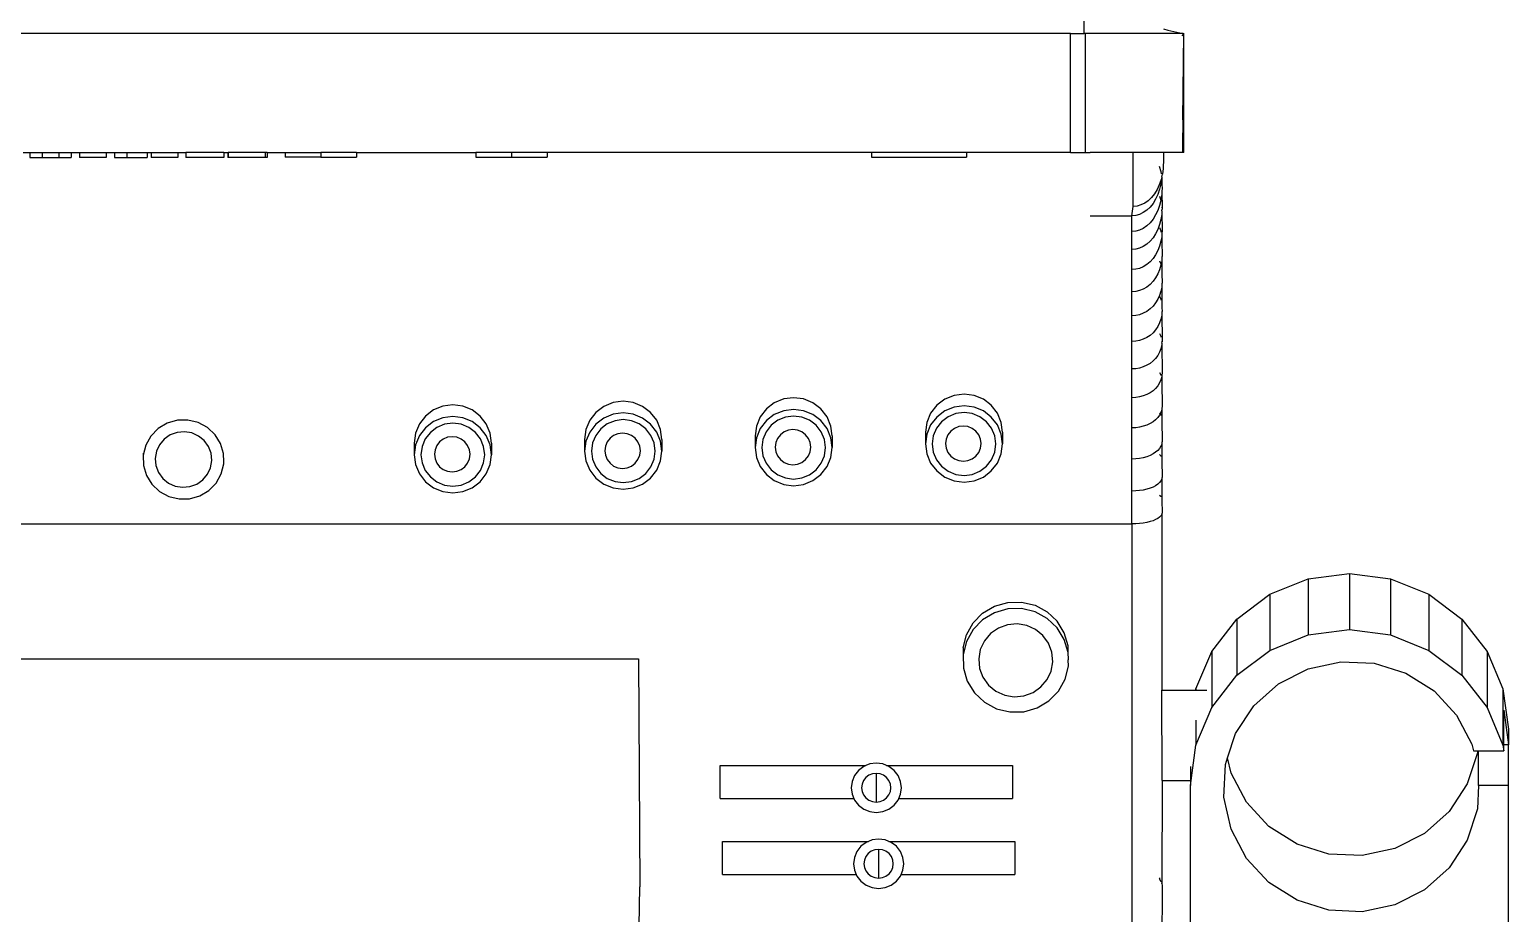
# Model space of a CAD drawing. Extents: x 3485972 to 3601240, y -673889 to -591207.
# Drawn here: x 3510342.9 to 3510634.1, y -597020.8 to -596846.7 of the extents above; entities that cross this region are included whole.
import ezdxf

# ---------------------------------------------------------------- set-up
doc = ezdxf.new("R2010")
doc.units = 0
doc.header["$LTSCALE"] = 6
doc.header["$MEASUREMENT"] = 0
doc.layers.add('medical equipment', color=4, linetype='CONTINUOUS')

msp = doc.modelspace()

# ---------------------------------------------------------------- linework, layer by layer
at = {"layer": 'medical equipment'}
for p, q in [((3510550.58, -596847.43), (3510550.58, -596825.62)), ((3510566.19, -596846.53), (3510567.04, -596846.82)), ((3510547.9, -596847.43), (3510188.36, -596847.43)), ((3510547.9, -596870.87), (3510547.9, -596847.43)), ((3510547.9, -596847.43), (3510550.58, -596847.43)), ((3510569.99, -596847.43), (3510550.58, -596847.43)), ((3510550.81, -596870.87), (3510550.81, -596847.43)), ((3510567.04, -596846.82), (3510569.99, -596847.43)), ((3510570.18, -596847.43), (3510569.79, -596847.9)), ((3510569.99, -596847.43), (3510570.18, -596847.43)), ((3510569.99, -596864.45), (3510570.18, -596847.43)), ((3510570.18, -596847.43), (3510569.99, -596847.57)), ((3510569.99, -596870.87), (3510570.18, -596847.43)), ((3510570.18, -596870.87), (3510570.18, -596847.43)), ((3510341.61, -596870.87), (3510342.91, -596870.87)), ((3510342.91, -596870.87), (3510345.35, -596870.87)), ((3510342.91, -596870.87), (3510342.91, -596871.87)), ((3510342.91, -596871.87), (3510345.35, -596871.87)), ((3510345.35, -596870.87), (3510348.67, -596870.87)), ((3510345.35, -596870.87), (3510345.35, -596871.87)), ((3510345.35, -596871.87), (3510348.67, -596871.87)), ((3510348.67, -596870.87), (3510351.11, -596870.87)), ((3510348.67, -596870.87), (3510348.67, -596871.87)), ((3510348.67, -596871.87), (3510351.11, -596871.87)), ((3510351.11, -596870.87), (3510352.73, -596870.87)), ((3510351.11, -596870.87), (3510351.11, -596871.87)), ((3510352.73, -596870.87), (3510357.96, -596870.87)), ((3510352.73, -596870.87), (3510352.73, -596871.87)), ((3510357.96, -596871.87), (3510352.73, -596871.87)), ((3510357.96, -596870.87), (3510359.58, -596870.87)), ((3510357.96, -596870.87), (3510357.96, -596871.87)), ((3510359.58, -596870.87), (3510362.02, -596870.87)), ((3510359.58, -596870.87), (3510359.58, -596871.87)), ((3510359.58, -596871.87), (3510362.02, -596871.87)), ((3510362.02, -596870.87), (3510366.07, -596870.87)), ((3510362.02, -596870.87), (3510362.02, -596871.87)), ((3510362.02, -596871.87), (3510366.07, -596871.87)), ((3510366.07, -596870.87), (3510366.84, -596870.87)), ((3510366.07, -596870.87), (3510366.07, -596871.87)), ((3510366.84, -596870.87), (3510372.07, -596870.87)), ((3510366.84, -596870.87), (3510366.84, -596871.87)), ((3510372.07, -596871.87), (3510366.84, -596871.87)), ((3510372.07, -596870.87), (3510373.69, -596870.87)), ((3510372.07, -596870.87), (3510372.07, -596871.87)), ((3510373.69, -596870.87), (3510373.69, -596871.87)), ((3510381.16, -596870.87), (3510373.69, -596870.87)), ((3510381.16, -596871.87), (3510373.69, -596871.87)), ((3510381.16, -596870.87), (3510381.16, -596871.87)), ((3510381.16, -596870.87), (3510381.94, -596870.87)), ((3510381.94, -596870.87), (3510381.94, -596871.87)), ((3510381.94, -596870.87), (3510382, -596870.87)), ((3510382, -596871.87), (3510381.94, -596871.87)), ((3510382, -596870.87), (3510382, -596871.87)), ((3510389.3, -596870.87), (3510382, -596870.87)), ((3510389.3, -596871.87), (3510382, -596871.87)), ((3510389.3, -596870.87), (3510389.3, -596871.87)), ((3510389.68, -596870.87), (3510389.3, -596870.87)), ((3510389.68, -596871.87), (3510389.3, -596871.87)), ((3510389.68, -596870.87), (3510389.68, -596871.87)), ((3510389.68, -596870.87), (3510393.24, -596870.87)), ((3510393.24, -596870.87), (3510393.24, -596871.8)), ((3510393.24, -596870.87), (3510400.27, -596870.87)), ((3510400.27, -596871.8), (3510393.24, -596871.8)), ((3510400.27, -596870.87), (3510400.27, -596871.8)), ((3510407.3, -596870.87), (3510400.27, -596870.87)), ((3510400.27, -596871.8), (3510407.3, -596871.8)), ((3510407.3, -596870.87), (3510407.3, -596871.8)), ((3510407.3, -596870.87), (3510430.74, -596870.87)), ((3510430.74, -596870.87), (3510430.74, -596871.8)), ((3510437.78, -596870.87), (3510430.74, -596870.87)), ((3510430.74, -596871.8), (3510437.78, -596871.8)), ((3510437.78, -596870.87), (3510437.78, -596871.8)), ((3510444.81, -596870.87), (3510437.78, -596870.87)), ((3510437.78, -596871.8), (3510444.81, -596871.8)), ((3510444.81, -596870.87), (3510444.81, -596871.8)), ((3510508.66, -596870.87), (3510444.81, -596870.87)), ((3510508.66, -596870.87), (3510508.66, -596871.8)), ((3510527.41, -596870.87), (3510508.66, -596870.87)), ((3510508.66, -596871.8), (3510527.41, -596871.8)), ((3510527.41, -596870.87), (3510527.41, -596871.8)), ((3510547.9, -596870.87), (3510527.41, -596870.87)), ((3510547.9, -596870.87), (3510551.76, -596870.87)), ((3510560.23, -596870.87), (3510551.76, -596870.87)), ((3510566.19, -596870.87), (3510560.23, -596870.87)), ((3510560.23, -596881.51), (3510560.23, -596870.87)), ((3510566.19, -596870.87), (3510566.19, -596872.89)), ((3510570.18, -596870.87), (3510566.19, -596870.87)), ((3510565.35, -596873.61), (3510565.63, -596874.65)), ((3510565.63, -596874.65), (3510565.7, -596875.12)), ((3510565.88, -596875.68), (3510565.96, -596875.15)), ((3510566.12, -596874.03), (3510565.96, -596875.15)), ((3510566.19, -596872.89), (3510566.12, -596873.32)), ((3510566.12, -596873.32), (3510566.12, -596874.03)), ((3510564.92, -596878.18), (3510564.4, -596879.03)), ((3510565.35, -596877.24), (3510564.92, -596878.18)), ((3510565.42, -596878.13), (3510565.07, -596879.14)), ((3510565.7, -596876.23), (3510565.35, -596877.24)), ((3510565.67, -596877.06), (3510565.42, -596878.13)), ((3510565.83, -596876.18), (3510565.67, -596877.06)), ((3510565.88, -596875.68), (3510565.7, -596876.23)), ((3510565.88, -596875.68), (3510565.83, -596876.18)), ((3510565.83, -596876.18), (3510565.88, -596877.08)), ((3510565.88, -596878.36), (3510565.83, -596879.19)), ((3510565.88, -596875.68), (3510565.88, -596877.08)), ((3510565.88, -596877.08), (3510565.9, -596878.1)), ((3510565.9, -596878.1), (3510565.88, -596878.36)), ((3510565.88, -596878.36), (3510565.9, -596882.03)), ((3510561, -596881.44), (3510560.23, -596881.51)), ((3510561.75, -596881.23), (3510561, -596881.44)), ((3510562.48, -596880.88), (3510561.75, -596881.23)), ((3510563.18, -596880.39), (3510562.48, -596880.88)), ((3510563.82, -596879.77), (3510563.18, -596880.39)), ((3510564.12, -596880.91), (3510563.54, -596881.64)), ((3510564.4, -596879.03), (3510563.82, -596879.77)), ((3510564.63, -596880.07), (3510564.12, -596880.91)), ((3510565.07, -596879.14), (3510564.63, -596880.07)), ((3510565.42, -596881.31), (3510565.07, -596882.29)), ((3510565.42, -596879.5), (3510565.63, -596880.25)), ((3510565.65, -596880.37), (3510565.42, -596881.31)), ((3510565.63, -596880.25), (3510565.65, -596880.37)), ((3510565.67, -596880.27), (3510565.65, -596880.37)), ((3510565.65, -596880.37), (3510565.67, -596880.51)), ((3510565.83, -596879.19), (3510565.67, -596880.27)), ((3510551.75, -596883.36), (3510559.95, -596883.36)), ((3510559.95, -596883.36), (3510560.23, -596881.51)), ((3510560.72, -596883.3), (3510559.95, -596883.36)), ((3510559.95, -596886.46), (3510559.95, -596883.36)), ((3510561.47, -596883.09), (3510560.72, -596883.3)), ((3510562.2, -596882.74), (3510561.47, -596883.09)), ((3510562.89, -596882.25), (3510562.2, -596882.74)), ((3510563.54, -596881.64), (3510562.89, -596882.25)), ((3510564.12, -596884.02), (3510563.54, -596884.74)), ((3510564.63, -596883.2), (3510564.12, -596884.02)), ((3510565.07, -596882.29), (3510564.63, -596883.2)), ((3510565.67, -596884.1), (3510565.42, -596885.09)), ((3510565.83, -596883.08), (3510565.67, -596884.1)), ((3510565.83, -596881.68), (3510565.9, -596882.03)), ((3510565.88, -596882.52), (3510565.83, -596883.08)), ((3510565.87, -596882.4), (3510565.9, -596882.03)), ((3510565.87, -596882.4), (3510565.88, -596882.52)), ((3510565.88, -596882.52), (3510565.9, -596886.43)), ((3510560.72, -596886.39), (3510559.95, -596886.46)), ((3510559.95, -596890.01), (3510559.95, -596886.46)), ((3510561.47, -596886.18), (3510560.72, -596886.39)), ((3510562.2, -596885.83), (3510561.47, -596886.18)), ((3510562.89, -596885.35), (3510562.2, -596885.83)), ((3510563.54, -596884.74), (3510562.89, -596885.35)), ((3510564.63, -596886.89), (3510564.12, -596887.68)), ((3510565.07, -596886.03), (3510564.63, -596886.89)), ((3510565.42, -596885.09), (3510565.07, -596886.03)), ((3510565.42, -596885.64), (3510565.63, -596886.33)), ((3510565.63, -596886.33), (3510565.67, -596886.57)), ((3510565.88, -596886.67), (3510565.83, -596887.42)), ((3510565.9, -596886.43), (3510565.88, -596886.67)), ((3510565.88, -596886.67), (3510565.88, -596888.43)), ((3510560.72, -596889.94), (3510559.95, -596890.01)), ((3510559.95, -596893.97), (3510559.95, -596890.01)), ((3510561.47, -596889.73), (3510560.72, -596889.94)), ((3510562.2, -596889.4), (3510561.47, -596889.73)), ((3510562.89, -596888.94), (3510562.2, -596889.4)), ((3510563.54, -596888.36), (3510562.89, -596888.94)), ((3510564.12, -596887.68), (3510563.54, -596888.36)), ((3510565.07, -596890.21), (3510564.63, -596891.03)), ((3510565.42, -596889.33), (3510565.07, -596890.21)), ((3510565.67, -596888.39), (3510565.42, -596889.33)), ((3510565.83, -596887.65), (3510565.67, -596888.39)), ((3510565.83, -596887.42), (3510565.83, -596887.65)), ((3510565.83, -596887.65), (3510565.88, -596888.43)), ((3510565.88, -596888.43), (3510565.9, -596891.28)), ((3510562.89, -596892.96), (3510562.2, -596893.4)), ((3510563.54, -596892.42), (3510562.89, -596892.96)), ((3510564.12, -596891.77), (3510563.54, -596892.42)), ((3510564.63, -596891.03), (3510564.12, -596891.77)), ((3510565.42, -596892.22), (3510565.63, -596892.85)), ((3510565.67, -596893.11), (3510565.42, -596893.99)), ((3510565.63, -596892.85), (3510565.67, -596893.11)), ((3510565.83, -596892.2), (3510565.67, -596893.11)), ((3510565.88, -596891.5), (3510565.83, -596892.2)), ((3510565.9, -596891.28), (3510565.88, -596891.5)), ((3510565.88, -596891.5), (3510565.88, -596894.77)), ((3510560.72, -596893.9), (3510559.95, -596893.97)), ((3510559.95, -596898.33), (3510559.95, -596893.97)), ((3510561.47, -596893.71), (3510560.72, -596893.9)), ((3510562.2, -596893.4), (3510561.47, -596893.71)), ((3510564.63, -596895.58), (3510564.12, -596896.27)), ((3510565.07, -596894.81), (3510564.63, -596895.58)), ((3510565.42, -596893.99), (3510565.07, -596894.81)), ((3510565.83, -596894.06), (3510565.88, -596894.77)), ((3510565.88, -596894.77), (3510565.9, -596896.54)), ((3510560.72, -596898.27), (3510559.95, -596898.33)), ((3510559.95, -596903.06), (3510559.95, -596898.33)), ((3510561.47, -596898.09), (3510560.72, -596898.27)), ((3510562.2, -596897.79), (3510561.47, -596898.09)), ((3510562.89, -596897.39), (3510562.2, -596897.79)), ((3510563.54, -596896.88), (3510562.89, -596897.39)), ((3510564.12, -596896.27), (3510563.54, -596896.88)), ((3510565.67, -596898.23), (3510565.42, -596899.04)), ((3510565.83, -596897.39), (3510565.67, -596898.23)), ((3510565.88, -596896.74), (3510565.83, -596897.39)), ((3510565.9, -596896.54), (3510565.88, -596896.74)), ((3510565.88, -596896.74), (3510565.88, -596901.5)), ((3510563.54, -596901.72), (3510562.89, -596902.19)), ((3510564.12, -596901.16), (3510563.54, -596901.72)), ((3510564.63, -596900.52), (3510564.12, -596901.16)), ((3510565.07, -596899.81), (3510564.63, -596900.52)), ((3510565.42, -596899.04), (3510565.07, -596899.81)), ((3510565.42, -596899.2), (3510565.63, -596899.78)), ((3510565.63, -596899.78), (3510565.67, -596899.97)), ((3510565.83, -596900.86), (3510565.88, -596901.5)), ((3510565.88, -596901.5), (3510565.9, -596902.18)), ((3510560.72, -596903.01), (3510559.95, -596903.06)), ((3510559.95, -596908.14), (3510559.95, -596903.06)), ((3510561.47, -596902.84), (3510560.72, -596903.01)), ((3510562.2, -596902.57), (3510561.47, -596902.84)), ((3510562.89, -596902.19), (3510562.2, -596902.57)), ((3510565.42, -596904.47), (3510565.07, -596905.16)), ((3510565.67, -596903.73), (3510565.42, -596904.47)), ((3510565.83, -596902.96), (3510565.67, -596903.73)), ((3510565.88, -596902.34), (3510565.83, -596902.96)), ((3510565.9, -596902.18), (3510565.88, -596902.34)), ((3510565.88, -596902.34), (3510565.9, -596908.17)), ((3510562.2, -596907.69), (3510561.47, -596907.94)), ((3510562.89, -596907.34), (3510562.2, -596907.69)), ((3510563.54, -596906.91), (3510562.89, -596907.34)), ((3510564.12, -596906.4), (3510563.54, -596906.91)), ((3510564.63, -596905.81), (3510564.12, -596906.4)), ((3510565.07, -596905.16), (3510564.63, -596905.81)), ((3510565.42, -596906.56), (3510565.63, -596907.06)), ((3510565.63, -596907.06), (3510565.67, -596907.24)), ((3510560.72, -596908.09), (3510559.95, -596908.14)), ((3510559.95, -596913.53), (3510559.95, -596908.14)), ((3510561.47, -596907.94), (3510560.72, -596908.09)), ((3510565.42, -596910.23), (3510565.07, -596910.85)), ((3510565.67, -596909.56), (3510565.42, -596910.23)), ((3510565.83, -596908.87), (3510565.67, -596909.56)), ((3510565.83, -596908.02), (3510565.9, -596908.17)), ((3510565.88, -596908.59), (3510565.83, -596908.87)), ((3510565.87, -596908.46), (3510565.9, -596908.17)), ((3510565.87, -596908.46), (3510565.88, -596908.59)), ((3510565.88, -596908.59), (3510565.9, -596914.47)), ((3510560.72, -596913.49), (3510559.95, -596913.53)), ((3510561.47, -596913.35), (3510560.72, -596913.49)), ((3510562.2, -596913.12), (3510561.47, -596913.35)), ((3510562.89, -596912.81), (3510562.2, -596913.12)), ((3510563.54, -596912.43), (3510562.89, -596912.81)), ((3510564.12, -596911.96), (3510563.54, -596912.43)), ((3510564.63, -596911.44), (3510564.12, -596911.96)), ((3510565.07, -596910.85), (3510564.63, -596911.44)), ((3510559.95, -596919.21), (3510559.95, -596913.53)), ((3510565.42, -596916.29), (3510565.07, -596916.84)), ((3510565.42, -596914.24), (3510565.63, -596914.67)), ((3510565.67, -596915.7), (3510565.42, -596916.29)), ((3510565.63, -596914.67), (3510565.67, -596914.82)), ((3510565.83, -596915.09), (3510565.67, -596915.7)), ((3510565.88, -596914.62), (3510565.83, -596915.09)), ((3510565.83, -596915.5), (3510565.88, -596915.98)), ((3510565.9, -596914.47), (3510565.88, -596914.62)), ((3510565.88, -596914.62), (3510565.88, -596915.98)), ((3510565.88, -596915.98), (3510565.9, -596921.05)), ((3510493.35, -596919.19), (3510491.39, -596919.45)), ((3510495.32, -596919.45), (3510493.35, -596919.19)), ((3510524.94, -596918.75), (3510523.11, -596919.5)), ((3510526.91, -596918.49), (3510524.94, -596918.75)), ((3510528.87, -596918.75), (3510526.91, -596918.49)), ((3510530.71, -596919.5), (3510528.87, -596918.75)), ((3510560.72, -596919.17), (3510559.95, -596919.21)), ((3510559.95, -596925.13), (3510559.95, -596919.21)), ((3510561.47, -596919.04), (3510560.72, -596919.17)), ((3510562.2, -596918.85), (3510561.47, -596919.04)), ((3510562.89, -596918.57), (3510562.2, -596918.85)), ((3510563.54, -596918.23), (3510562.89, -596918.57)), ((3510564.12, -596917.82), (3510563.54, -596918.23)), ((3510564.63, -596917.36), (3510564.12, -596917.82)), ((3510565.07, -596916.84), (3510564.63, -596917.36)), ((3510422.45, -596921.6), (3510420.88, -596922.8)), ((3510424.28, -596920.85), (3510422.45, -596921.6)), ((3510426.25, -596920.6), (3510424.28, -596920.85)), ((3510428.22, -596920.85), (3510426.25, -596920.6)), ((3510430.05, -596921.6), (3510428.22, -596920.85)), ((3510431.63, -596922.8), (3510430.05, -596921.6)), ((3510454.43, -596922.1), (3510453.22, -596923.65)), ((3510456, -596920.9), (3510454.43, -596922.1)), ((3510457.84, -596920.15), (3510456, -596920.9)), ((3510459.8, -596919.89), (3510457.84, -596920.15)), ((3510459.8, -596922.2), (3510457.84, -596922.45)), ((3510461.77, -596920.15), (3510459.8, -596919.89)), ((3510461.77, -596922.45), (3510459.8, -596922.2)), ((3510463.6, -596920.9), (3510461.77, -596920.15)), ((3510465.18, -596922.1), (3510463.6, -596920.9)), ((3510466.39, -596923.65), (3510465.18, -596922.1)), ((3510487.98, -596921.39), (3510486.77, -596922.95)), ((3510489.55, -596920.2), (3510487.98, -596921.39)), ((3510491.39, -596919.45), (3510489.55, -596920.2)), ((3510491.39, -596921.75), (3510489.55, -596922.5)), ((3510493.35, -596921.5), (3510491.39, -596921.75)), ((3510495.32, -596921.75), (3510493.35, -596921.5)), ((3510497.16, -596920.2), (3510495.32, -596919.45)), ((3510497.16, -596922.5), (3510495.32, -596921.75)), ((3510498.73, -596921.39), (3510497.16, -596920.2)), ((3510499.94, -596922.95), (3510498.73, -596921.39)), ((3510520.32, -596922.25), (3510519.56, -596924.06)), ((3510521.53, -596920.69), (3510520.32, -596922.25)), ((3510523.11, -596919.5), (3510521.53, -596920.69)), ((3510523.11, -596921.8), (3510521.53, -596923)), ((3510524.94, -596921.05), (3510523.11, -596921.8)), ((3510526.91, -596920.79), (3510524.94, -596921.05)), ((3510526.91, -596922.11), (3510525.28, -596922.32)), ((3510528.87, -596921.05), (3510526.91, -596920.79)), ((3510528.53, -596922.32), (3510526.91, -596922.11)), ((3510530.71, -596921.8), (3510528.87, -596921.05)), ((3510532.28, -596920.69), (3510530.71, -596919.5)), ((3510532.28, -596923), (3510530.71, -596921.8)), ((3510533.49, -596922.25), (3510532.28, -596920.69)), ((3510534.25, -596924.06), (3510533.49, -596922.25)), ((3510565.42, -596922.2), (3510565.53, -596922.39)), ((3510565.67, -596922.11), (3510565.53, -596922.39)), ((3510565.83, -596921.59), (3510565.67, -596922.11)), ((3510565.88, -596921.18), (3510565.83, -596921.59)), ((3510565.9, -596921.05), (3510565.88, -596921.18)), ((3510565.88, -596921.18), (3510565.88, -596923.65)), ((3510370, -596924.21), (3510368.22, -596925.27)), ((3510372, -596923.64), (3510370, -596924.21)), ((3510374.08, -596923.6), (3510372, -596923.64)), ((3510376.1, -596924.09), (3510374.08, -596923.6)), ((3510377.92, -596925.07), (3510376.1, -596924.09)), ((3510379.42, -596926.48), (3510377.92, -596925.07)), ((3510419.67, -596924.36), (3510418.91, -596926.17)), ((3510420.88, -596922.8), (3510419.67, -596924.36)), ((3510420.88, -596925.1), (3510419.67, -596926.66)), ((3510422.45, -596923.91), (3510420.88, -596925.1)), ((3510423.11, -596925.04), (3510421.81, -596926.03)), ((3510424.28, -596923.16), (3510422.45, -596923.91)), ((3510424.63, -596924.42), (3510423.11, -596925.04)), ((3510426.25, -596922.9), (3510424.28, -596923.16)), ((3510426.25, -596924.21), (3510424.63, -596924.42)), ((3510428.22, -596923.16), (3510426.25, -596922.9)), ((3510427.88, -596924.42), (3510426.25, -596924.21)), ((3510429.39, -596925.04), (3510427.88, -596924.42)), ((3510430.05, -596923.91), (3510428.22, -596923.16)), ((3510430.69, -596926.03), (3510429.39, -596925.04)), ((3510431.63, -596925.1), (3510430.05, -596923.91)), ((3510432.83, -596924.36), (3510431.63, -596922.8)), ((3510432.83, -596926.66), (3510431.63, -596925.1)), ((3510433.59, -596926.17), (3510432.83, -596924.36)), ((3510453.22, -596923.65), (3510452.46, -596925.47)), ((3510454.43, -596924.4), (3510453.22, -596925.96)), ((3510456, -596923.21), (3510454.43, -596924.4)), ((3510456.66, -596924.34), (3510455.36, -596925.33)), ((3510457.84, -596922.45), (3510456, -596923.21)), ((3510458.18, -596923.72), (3510456.66, -596924.34)), ((3510459.8, -596923.51), (3510458.18, -596923.72)), ((3510461.43, -596923.72), (3510459.8, -596923.51)), ((3510462.94, -596924.34), (3510461.43, -596923.72)), ((3510463.6, -596923.21), (3510461.77, -596922.45)), ((3510464.24, -596925.33), (3510462.94, -596924.34)), ((3510465.18, -596924.4), (3510463.6, -596923.21)), ((3510466.39, -596925.96), (3510465.18, -596924.4)), ((3510467.15, -596925.47), (3510466.39, -596923.65)), ((3510486.01, -596924.77), (3510485.75, -596926.71)), ((3510486.77, -596922.95), (3510486.01, -596924.77)), ((3510487.98, -596923.7), (3510486.77, -596925.26)), ((3510488.92, -596924.63), (3510487.92, -596925.91)), ((3510489.55, -596922.5), (3510487.98, -596923.7)), ((3510490.22, -596923.64), (3510488.92, -596924.63)), ((3510491.73, -596923.02), (3510490.22, -596923.64)), ((3510493.35, -596922.81), (3510491.73, -596923.02)), ((3510494.98, -596923.02), (3510493.35, -596922.81)), ((3510496.49, -596923.64), (3510494.98, -596923.02)), ((3510497.79, -596924.63), (3510496.49, -596923.64)), ((3510498.73, -596923.7), (3510497.16, -596922.5)), ((3510498.79, -596925.91), (3510497.79, -596924.63)), ((3510499.94, -596925.26), (3510498.73, -596923.7)), ((3510500.7, -596924.77), (3510499.94, -596922.95)), ((3510500.96, -596926.71), (3510500.7, -596924.77)), ((3510519.56, -596924.06), (3510519.3, -596926.01)), ((3510520.32, -596924.55), (3510519.56, -596926.37)), ((3510521.53, -596923), (3510520.32, -596924.55)), ((3510522.47, -596923.92), (3510521.47, -596925.21)), ((3510523.77, -596922.94), (3510522.47, -596923.92)), ((3510525.28, -596922.32), (3510523.77, -596922.94)), ((3510525.86, -596924.89), (3510525.02, -596925.24)), ((3510526.77, -596924.77), (3510525.86, -596924.89)), ((3510527.68, -596924.89), (3510526.77, -596924.77)), ((3510528.52, -596925.24), (3510527.68, -596924.89)), ((3510530.04, -596922.94), (3510528.53, -596922.32)), ((3510531.34, -596923.92), (3510530.04, -596922.94)), ((3510532.34, -596925.21), (3510531.34, -596923.92)), ((3510533.49, -596924.55), (3510532.28, -596923)), ((3510534.25, -596926.37), (3510533.49, -596924.55)), ((3510534.51, -596926.01), (3510534.25, -596924.06)), ((3510560.72, -596925.1), (3510559.95, -596925.13)), ((3510559.95, -596931.27), (3510559.95, -596925.13)), ((3510561.47, -596924.99), (3510560.72, -596925.1)), ((3510562.2, -596924.82), (3510561.47, -596924.99)), ((3510562.89, -596924.59), (3510562.2, -596924.82)), ((3510563.54, -596924.29), (3510562.89, -596924.59)), ((3510564.12, -596923.94), (3510563.54, -596924.29)), ((3510564.63, -596923.54), (3510564.12, -596923.94)), ((3510565.07, -596923.1), (3510564.63, -596923.54)), ((3510565.42, -596922.62), (3510565.07, -596923.1)), ((3510565.53, -596922.39), (3510565.42, -596922.62)), ((3510565.53, -596922.39), (3510565.63, -596922.56)), ((3510565.63, -596922.56), (3510565.67, -596922.68)), ((3510565.83, -596923.24), (3510565.88, -596923.65)), ((3510565.88, -596923.65), (3510565.9, -596927.87)), ((3510366.78, -596926.74), (3510365.78, -596928.53)), ((3510368.22, -596925.27), (3510366.78, -596926.74)), ((3510369.41, -596927.35), (3510368.48, -596928.45)), ((3510370.6, -596926.53), (3510369.41, -596927.35)), ((3510371.97, -596926.03), (3510370.6, -596926.53)), ((3510373.42, -596925.9), (3510371.97, -596926.03)), ((3510374.85, -596926.14), (3510373.42, -596925.9)), ((3510376.17, -596926.74), (3510374.85, -596926.14)), ((3510377.3, -596927.65), (3510376.17, -596926.74)), ((3510378.14, -596928.82), (3510377.3, -596927.65)), ((3510380.5, -596928.23), (3510379.42, -596926.48)), ((3510418.91, -596926.17), (3510418.65, -596928.12)), ((3510419.67, -596926.66), (3510418.91, -596928.47)), ((3510420.82, -596927.32), (3510420.19, -596928.81)), ((3510421.81, -596926.03), (3510420.82, -596927.32)), ((3510423.63, -596927.89), (3510423.08, -596928.61)), ((3510424.36, -596927.34), (3510423.63, -596927.89)), ((3510425.21, -596927), (3510424.36, -596927.34)), ((3510426.11, -596926.88), (3510425.21, -596927)), ((3510427.02, -596927), (3510426.11, -596926.88)), ((3510427.87, -596927.34), (3510427.02, -596927)), ((3510428.59, -596927.89), (3510427.87, -596927.34)), ((3510429.15, -596928.61), (3510428.59, -596927.89)), ((3510431.69, -596927.32), (3510430.69, -596926.03)), ((3510432.31, -596928.81), (3510431.69, -596927.32)), ((3510433.59, -596928.47), (3510432.83, -596926.66)), ((3510433.85, -596928.12), (3510433.59, -596926.17)), ((3510452.46, -596925.47), (3510452.2, -596927.41)), ((3510452.2, -596927.41), (3510452.2, -596929.72)), ((3510452.46, -596927.77), (3510452.2, -596929.72)), ((3510453.22, -596925.96), (3510452.46, -596927.77)), ((3510454.37, -596926.61), (3510453.74, -596928.11)), ((3510455.36, -596925.33), (3510454.37, -596926.61)), ((3510456.63, -596927.91), (3510456.28, -596928.75)), ((3510457.19, -596927.19), (3510456.63, -596927.91)), ((3510457.91, -596926.64), (3510457.19, -596927.19)), ((3510458.76, -596926.29), (3510457.91, -596926.64)), ((3510459.66, -596926.18), (3510458.76, -596926.29)), ((3510460.57, -596926.29), (3510459.66, -596926.18)), ((3510461.42, -596926.64), (3510460.57, -596926.29)), ((3510462.14, -596927.19), (3510461.42, -596926.64)), ((3510462.7, -596927.91), (3510462.14, -596927.19)), ((3510463.05, -596928.75), (3510462.7, -596927.91)), ((3510465.24, -596926.61), (3510464.24, -596925.33)), ((3510465.87, -596928.11), (3510465.24, -596926.61)), ((3510467.15, -596927.77), (3510466.39, -596925.96)), ((3510467.4, -596927.41), (3510467.15, -596925.47)), ((3510467.4, -596929.72), (3510467.15, -596927.77)), ((3510467.4, -596927.41), (3510467.4, -596929.72)), ((3510485.75, -596926.71), (3510485.75, -596929.02)), ((3510486.01, -596927.07), (3510485.75, -596929.02)), ((3510486.77, -596925.26), (3510486.01, -596927.07)), ((3510487.29, -596927.41), (3510487.08, -596929.02)), ((3510487.92, -596925.91), (3510487.29, -596927.41)), ((3510489.83, -596928.04), (3510489.71, -596928.94)), ((3510490.18, -596927.21), (3510489.83, -596928.04)), ((3510490.74, -596926.49), (3510490.18, -596927.21)), ((3510491.46, -596925.94), (3510490.74, -596926.49)), ((3510492.31, -596925.59), (3510491.46, -596925.94)), ((3510493.22, -596925.47), (3510492.31, -596925.59)), ((3510494.12, -596925.59), (3510493.22, -596925.47)), ((3510494.97, -596925.94), (3510494.12, -596925.59)), ((3510495.69, -596926.49), (3510494.97, -596925.94)), ((3510496.25, -596927.21), (3510495.69, -596926.49)), ((3510496.6, -596928.04), (3510496.25, -596927.21)), ((3510496.72, -596928.94), (3510496.6, -596928.04)), ((3510499.42, -596927.41), (3510498.79, -596925.91)), ((3510499.63, -596929.02), (3510499.42, -596927.41)), ((3510500.7, -596927.07), (3510499.94, -596925.26)), ((3510500.96, -596929.02), (3510500.7, -596927.07)), ((3510500.96, -596926.71), (3510500.96, -596929.02)), ((3510519.3, -596926.01), (3510519.3, -596928.31)), ((3510519.56, -596926.37), (3510519.3, -596928.31)), ((3510520.84, -596926.71), (3510520.63, -596928.31)), ((3510521.47, -596925.21), (3510520.84, -596926.71)), ((3510523.38, -596927.34), (3510523.26, -596928.24)), ((3510523.73, -596926.51), (3510523.38, -596927.34)), ((3510524.29, -596925.79), (3510523.73, -596926.51)), ((3510525.02, -596925.24), (3510524.29, -596925.79)), ((3510529.25, -596925.79), (3510528.52, -596925.24)), ((3510529.8, -596926.51), (3510529.25, -596925.79)), ((3510530.15, -596927.34), (3510529.8, -596926.51)), ((3510530.27, -596928.24), (3510530.15, -596927.34)), ((3510532.97, -596926.71), (3510532.34, -596925.21)), ((3510533.18, -596928.31), (3510532.97, -596926.71)), ((3510534.51, -596928.31), (3510534.25, -596926.37)), ((3510534.51, -596926.01), (3510534.51, -596928.31)), ((3510565.88, -596927.98), (3510565.83, -596928.32)), ((3510565.9, -596927.87), (3510565.88, -596927.98)), ((3510565.88, -596927.98), (3510565.88, -596931.54)), ((3510365.78, -596928.53), (3510365.28, -596930.51)), ((3510365.28, -596930.15), (3510365.28, -596930.51)), ((3510365.28, -596930.51), (3510365.32, -596932.55)), ((3510367.87, -596929.75), (3510367.63, -596931.16)), ((3510368.48, -596928.45), (3510367.87, -596929.75)), ((3510378.64, -596930.15), (3510378.14, -596928.82)), ((3510378.78, -596931.58), (3510378.64, -596930.15)), ((3510381.08, -596930.19), (3510380.5, -596928.23)), ((3510381.12, -596931.81), (3510381.08, -596930.19)), ((3510418.65, -596928.12), (3510418.65, -596930.42)), ((3510418.91, -596928.47), (3510418.65, -596930.42)), ((3510418.65, -596930.42), (3510418.91, -596932.37)), ((3510420.19, -596928.81), (3510419.97, -596930.42)), ((3510419.97, -596930.42), (3510420.19, -596932.03)), ((3510422.73, -596929.45), (3510422.61, -596930.35)), ((3510422.61, -596930.35), (3510422.73, -596931.24)), ((3510423.08, -596928.61), (3510422.73, -596929.45)), ((3510429.5, -596929.45), (3510429.15, -596928.61)), ((3510429.62, -596930.35), (3510429.5, -596929.45)), ((3510429.5, -596931.24), (3510429.62, -596930.35)), ((3510432.53, -596930.42), (3510432.31, -596928.81)), ((3510432.31, -596932.03), (3510432.53, -596930.42)), ((3510433.85, -596930.42), (3510433.59, -596928.47)), ((3510433.59, -596932.37), (3510433.85, -596930.42)), ((3510433.85, -596928.12), (3510433.85, -596930.42)), ((3510452.2, -596929.72), (3510452.46, -596931.66)), ((3510453.74, -596928.11), (3510453.53, -596929.72)), ((3510453.53, -596929.72), (3510453.74, -596931.33)), ((3510456.28, -596928.75), (3510456.16, -596929.64)), ((3510456.16, -596929.64), (3510456.28, -596930.54)), ((3510456.28, -596930.54), (3510456.63, -596931.38)), ((3510462.7, -596931.38), (3510463.05, -596930.54)), ((3510463.17, -596929.64), (3510463.05, -596928.75)), ((3510463.05, -596930.54), (3510463.17, -596929.64)), ((3510466.08, -596929.72), (3510465.87, -596928.11)), ((3510465.87, -596931.33), (3510466.08, -596929.72)), ((3510467.15, -596931.66), (3510467.4, -596929.72)), ((3510485.75, -596929.02), (3510486.01, -596930.96)), ((3510486.01, -596930.96), (3510486.77, -596932.78)), ((3510487.08, -596929.02), (3510487.29, -596930.62)), ((3510487.29, -596930.62), (3510487.92, -596932.12)), ((3510489.71, -596928.94), (3510489.83, -596929.84)), ((3510489.83, -596929.84), (3510490.18, -596930.67)), ((3510490.18, -596930.67), (3510490.74, -596931.39)), ((3510495.69, -596931.39), (3510496.25, -596930.67)), ((3510496.25, -596930.67), (3510496.6, -596929.84)), ((3510496.6, -596929.84), (3510496.72, -596928.94)), ((3510498.79, -596932.12), (3510499.42, -596930.62)), ((3510499.42, -596930.62), (3510499.63, -596929.02)), ((3510499.94, -596932.78), (3510500.7, -596930.96)), ((3510500.7, -596930.96), (3510500.96, -596929.02)), ((3510519.3, -596928.31), (3510519.56, -596930.26)), ((3510519.56, -596930.26), (3510520.32, -596932.07)), ((3510520.63, -596928.31), (3510520.84, -596929.92)), ((3510520.84, -596929.92), (3510521.47, -596931.42)), ((3510523.26, -596928.24), (3510523.38, -596929.14)), ((3510523.38, -596929.14), (3510523.73, -596929.97)), ((3510523.73, -596929.97), (3510524.29, -596930.69)), ((3510524.29, -596930.69), (3510525.02, -596931.24)), ((3510528.52, -596931.24), (3510529.25, -596930.69)), ((3510529.25, -596930.69), (3510529.8, -596929.97)), ((3510529.8, -596929.97), (3510530.15, -596929.14)), ((3510530.15, -596929.14), (3510530.27, -596928.24)), ((3510532.34, -596931.42), (3510532.97, -596929.92)), ((3510532.97, -596929.92), (3510533.18, -596928.31)), ((3510533.49, -596932.07), (3510534.25, -596930.26)), ((3510534.25, -596930.26), (3510534.51, -596928.31)), ((3510562.89, -596930.82), (3510562.2, -596931.01)), ((3510563.54, -596930.57), (3510562.89, -596930.82)), ((3510564.12, -596930.28), (3510563.54, -596930.57)), ((3510564.63, -596929.94), (3510564.12, -596930.28)), ((3510565.07, -596929.57), (3510564.63, -596929.94)), ((3510565.42, -596929.18), (3510565.07, -596929.57)), ((3510565.67, -596928.75), (3510565.42, -596929.18)), ((3510565.42, -596930.39), (3510565.63, -596930.67)), ((3510565.63, -596930.67), (3510565.67, -596930.77)), ((3510565.83, -596928.32), (3510565.67, -596928.75)), ((3510365.32, -596932.55), (3510365.9, -596934.51)), ((3510367.63, -596931.16), (3510367.76, -596932.58)), ((3510367.76, -596932.58), (3510368.27, -596933.92)), ((3510377.92, -596934.28), (3510378.53, -596932.98)), ((3510378.53, -596932.98), (3510378.78, -596931.58)), ((3510380.63, -596934.21), (3510381.12, -596932.23)), ((3510381.12, -596931.84), (3510381.12, -596931.81)), ((3510381.12, -596932.23), (3510381.12, -596931.84)), ((3510418.91, -596932.37), (3510419.67, -596934.18)), ((3510420.19, -596932.03), (3510420.82, -596933.52)), ((3510420.82, -596933.52), (3510421.81, -596934.81)), ((3510422.73, -596931.24), (3510423.08, -596932.08)), ((3510423.08, -596932.08), (3510423.63, -596932.8)), ((3510423.63, -596932.8), (3510424.36, -596933.35)), ((3510424.36, -596933.35), (3510425.21, -596933.69)), ((3510425.21, -596933.69), (3510426.11, -596933.81)), ((3510426.11, -596933.81), (3510427.02, -596933.69)), ((3510427.02, -596933.69), (3510427.87, -596933.35)), ((3510427.87, -596933.35), (3510428.59, -596932.8)), ((3510428.59, -596932.8), (3510429.15, -596932.08)), ((3510429.15, -596932.08), (3510429.5, -596931.24)), ((3510430.69, -596934.81), (3510431.69, -596933.52)), ((3510431.69, -596933.52), (3510432.31, -596932.03)), ((3510432.83, -596934.18), (3510433.59, -596932.37)), ((3510452.46, -596931.66), (3510453.22, -596933.48)), ((3510453.22, -596933.48), (3510454.43, -596935.04)), ((3510453.74, -596931.33), (3510454.37, -596932.82)), ((3510454.37, -596932.82), (3510455.36, -596934.11)), ((3510456.63, -596931.38), (3510457.19, -596932.09)), ((3510457.19, -596932.09), (3510457.91, -596932.65)), ((3510457.91, -596932.65), (3510458.76, -596932.99)), ((3510458.76, -596932.99), (3510459.66, -596933.11)), ((3510459.66, -596933.11), (3510460.57, -596932.99)), ((3510460.57, -596932.99), (3510461.42, -596932.65)), ((3510461.42, -596932.65), (3510462.14, -596932.09)), ((3510462.14, -596932.09), (3510462.7, -596931.38)), ((3510464.24, -596934.11), (3510465.24, -596932.82)), ((3510465.18, -596935.04), (3510466.39, -596933.48)), ((3510465.24, -596932.82), (3510465.87, -596931.33)), ((3510466.39, -596933.48), (3510467.15, -596931.66)), ((3510486.77, -596932.78), (3510487.98, -596934.33)), ((3510487.92, -596932.12), (3510488.92, -596933.41)), ((3510488.92, -596933.41), (3510490.22, -596934.39)), ((3510490.74, -596931.39), (3510491.46, -596931.94)), ((3510491.46, -596931.94), (3510492.31, -596932.29)), ((3510492.31, -596932.29), (3510493.22, -596932.41)), ((3510493.22, -596932.41), (3510494.12, -596932.29)), ((3510494.12, -596932.29), (3510494.97, -596931.94)), ((3510494.97, -596931.94), (3510495.69, -596931.39)), ((3510496.49, -596934.39), (3510497.79, -596933.41)), ((3510497.79, -596933.41), (3510498.79, -596932.12)), ((3510498.73, -596934.33), (3510499.94, -596932.78)), ((3510520.32, -596932.07), (3510521.53, -596933.63)), ((3510521.47, -596931.42), (3510522.47, -596932.7)), ((3510521.53, -596933.63), (3510523.11, -596934.83)), ((3510522.47, -596932.7), (3510523.77, -596933.69)), ((3510523.77, -596933.69), (3510525.28, -596934.31)), ((3510525.02, -596931.24), (3510525.86, -596931.59)), ((3510525.86, -596931.59), (3510526.77, -596931.71)), ((3510526.77, -596931.71), (3510527.68, -596931.59)), ((3510527.68, -596931.59), (3510528.52, -596931.24)), ((3510528.53, -596934.31), (3510530.04, -596933.69)), ((3510530.04, -596933.69), (3510531.34, -596932.7)), ((3510530.71, -596934.83), (3510532.28, -596933.63)), ((3510531.34, -596932.7), (3510532.34, -596931.42)), ((3510532.28, -596933.63), (3510533.49, -596932.07)), ((3510560.72, -596931.24), (3510559.95, -596931.27)), ((3510559.95, -596937.59), (3510559.95, -596931.27)), ((3510561.47, -596931.15), (3510560.72, -596931.24)), ((3510562.2, -596931.01), (3510561.47, -596931.15)), ((3510565.83, -596931.22), (3510565.88, -596931.54)), ((3510565.88, -596931.54), (3510565.9, -596934.89)), ((3510365.9, -596934.51), (3510366.98, -596936.25)), ((3510366.98, -596936.25), (3510368.48, -596937.66)), ((3510368.27, -596933.92), (3510369.11, -596935.08)), ((3510369.11, -596935.08), (3510370.23, -596936)), ((3510370.23, -596936), (3510371.55, -596936.59)), ((3510371.55, -596936.59), (3510372.99, -596936.83)), ((3510372.99, -596936.83), (3510374.44, -596936.7)), ((3510374.44, -596936.7), (3510375.81, -596936.21)), ((3510375.81, -596936.21), (3510376.99, -596935.38)), ((3510376.99, -596935.38), (3510377.92, -596934.28)), ((3510378.18, -596937.47), (3510379.62, -596936)), ((3510379.62, -596936), (3510380.63, -596934.21)), ((3510419.67, -596934.18), (3510420.88, -596935.74)), ((3510420.88, -596935.74), (3510422.45, -596936.93)), ((3510421.81, -596934.81), (3510423.11, -596935.8)), ((3510423.11, -596935.8), (3510424.63, -596936.42)), ((3510424.63, -596936.42), (3510426.25, -596936.63)), ((3510426.25, -596936.63), (3510427.88, -596936.42)), ((3510427.88, -596936.42), (3510429.39, -596935.8)), ((3510429.39, -596935.8), (3510430.69, -596934.81)), ((3510430.05, -596936.93), (3510431.63, -596935.74)), ((3510431.63, -596935.74), (3510432.83, -596934.18)), ((3510454.43, -596935.04), (3510456, -596936.23)), ((3510455.36, -596934.11), (3510456.66, -596935.1)), ((3510456, -596936.23), (3510457.84, -596936.98)), ((3510456.66, -596935.1), (3510458.18, -596935.72)), ((3510458.18, -596935.72), (3510459.8, -596935.93)), ((3510459.8, -596935.93), (3510461.43, -596935.72)), ((3510461.43, -596935.72), (3510462.94, -596935.1)), ((3510461.77, -596936.98), (3510463.6, -596936.23)), ((3510462.94, -596935.1), (3510464.24, -596934.11)), ((3510463.6, -596936.23), (3510465.18, -596935.04)), ((3510487.98, -596934.33), (3510489.55, -596935.53)), ((3510489.55, -596935.53), (3510491.39, -596936.28)), ((3510490.22, -596934.39), (3510491.73, -596935.01)), ((3510491.39, -596936.28), (3510493.35, -596936.54)), ((3510491.73, -596935.01), (3510493.35, -596935.23)), ((3510493.35, -596935.23), (3510494.98, -596935.01)), ((3510493.35, -596936.54), (3510495.32, -596936.28)), ((3510494.98, -596935.01), (3510496.49, -596934.39)), ((3510495.32, -596936.28), (3510497.16, -596935.53)), ((3510497.16, -596935.53), (3510498.73, -596934.33)), ((3510523.11, -596934.83), (3510524.94, -596935.58)), ((3510524.94, -596935.58), (3510526.91, -596935.83)), ((3510525.28, -596934.31), (3510526.91, -596934.52)), ((3510526.91, -596934.52), (3510528.53, -596934.31)), ((3510526.91, -596935.83), (3510528.87, -596935.58)), ((3510528.87, -596935.58), (3510530.71, -596934.83)), ((3510564.12, -596936.8), (3510563.54, -596937.03)), ((3510564.63, -596936.54), (3510564.12, -596936.8)), ((3510565.07, -596936.24), (3510564.63, -596936.54)), ((3510565.42, -596935.93), (3510565.07, -596936.24)), ((3510565.67, -596935.59), (3510565.42, -596935.93)), ((3510565.83, -596935.25), (3510565.67, -596935.59)), ((3510565.88, -596934.98), (3510565.83, -596935.25)), ((3510565.9, -596934.89), (3510565.88, -596934.98)), ((3510565.88, -596934.98), (3510565.88, -596939.3)), ((3510368.48, -596937.66), (3510370.31, -596938.65)), ((3510370.31, -596938.65), (3510372.33, -596939.13)), ((3510372.33, -596939.13), (3510374.41, -596939.09)), ((3510374.41, -596939.09), (3510376.4, -596938.52)), ((3510376.4, -596938.52), (3510378.18, -596937.47)), ((3510422.45, -596936.93), (3510424.28, -596937.68)), ((3510424.28, -596937.68), (3510426.25, -596937.94)), ((3510426.25, -596937.94), (3510428.22, -596937.68)), ((3510428.22, -596937.68), (3510430.05, -596936.93)), ((3510457.84, -596936.98), (3510459.8, -596937.24)), ((3510459.8, -596937.24), (3510461.77, -596936.98)), ((3510560.72, -596937.57), (3510559.95, -596937.59)), ((3510559.95, -596944.05), (3510559.95, -596937.59)), ((3510561.47, -596937.5), (3510560.72, -596937.57)), ((3510562.2, -596937.38), (3510561.47, -596937.5)), ((3510562.89, -596937.23), (3510562.2, -596937.38)), ((3510563.54, -596937.03), (3510562.89, -596937.23)), ((3510565.42, -596938.4), (3510565.63, -596938.62)), ((3510565.63, -596938.62), (3510565.67, -596938.7)), ((3510565.83, -596939.05), (3510565.88, -596939.3)), ((3510565.88, -596939.3), (3510565.9, -596941.93)), ((3510565.67, -596942.48), (3510565.42, -596942.75)), ((3510565.83, -596942.21), (3510565.67, -596942.48)), ((3510565.88, -596942), (3510565.83, -596942.21)), ((3510565.9, -596941.93), (3510565.88, -596942)), ((3510565.88, -596942), (3510565.88, -596976.8)), ((3510163.88, -596944.05), (3510559.95, -596944.05)), ((3510560.72, -596944.03), (3510559.95, -596944.05)), ((3510559.95, -596944.05), (3510559.95, -597226.46)), ((3510561.47, -596943.98), (3510560.72, -596944.03)), ((3510562.2, -596943.89), (3510561.47, -596943.98)), ((3510562.89, -596943.77), (3510562.2, -596943.89)), ((3510563.54, -596943.61), (3510562.89, -596943.77)), ((3510564.12, -596943.43), (3510563.54, -596943.61)), ((3510564.63, -596943.22), (3510564.12, -596943.43)), ((3510565.07, -596942.99), (3510564.63, -596943.22)), ((3510565.42, -596942.75), (3510565.07, -596942.99)), ((3510594.7, -596954.86), (3510602.8, -596953.81)), ((3510602.8, -596953.81), (3510610.91, -596954.86)), ((3510602.8, -596953.81), (3510602.8, -596964.87)), ((3510587.15, -596957.92), (3510594.7, -596954.86)), ((3510594.7, -596954.86), (3510594.7, -596965.92)), ((3510610.91, -596954.86), (3510618.46, -596957.92)), ((3510610.91, -596954.86), (3510610.91, -596965.92)), ((3510532.9, -596960.25), (3510535.52, -596959.51)), ((3510535.52, -596959.51), (3510538.24, -596959.45)), ((3510538.24, -596959.45), (3510540.89, -596960.09)), ((3510540.89, -596960.09), (3510543.28, -596961.38)), ((3510580.66, -596962.8), (3510587.15, -596957.92)), ((3510587.15, -596957.92), (3510587.15, -596968.99)), ((3510618.46, -596957.92), (3510624.94, -596962.8)), ((3510618.46, -596957.92), (3510618.46, -596968.99)), ((3510528.68, -596963.56), (3510530.57, -596961.63)), ((3510530.57, -596962.94), (3510528.68, -596964.86)), ((3510530.57, -596961.63), (3510532.9, -596960.25)), ((3510532.9, -596961.55), (3510530.57, -596962.94)), ((3510535.52, -596960.81), (3510532.9, -596961.55)), ((3510538.24, -596960.75), (3510535.52, -596960.81)), ((3510540.89, -596961.39), (3510538.24, -596960.75)), ((3510543.28, -596962.68), (3510540.89, -596961.39)), ((3510543.28, -596961.38), (3510545.24, -596963.23)), ((3510545.24, -596964.53), (3510543.28, -596962.68)), ((3510575.69, -596969.16), (3510580.66, -596962.8)), ((3510580.66, -596962.8), (3510580.66, -596973.86)), ((3510624.94, -596962.8), (3510629.92, -596969.16)), ((3510624.94, -596962.8), (3510624.94, -596973.86)), ((3510526.72, -596968.5), (3510527.37, -596965.9)), ((3510527.37, -596965.9), (3510528.68, -596963.56)), ((3510528.68, -596964.86), (3510527.37, -596967.21)), ((3510532.13, -596965.67), (3510530.91, -596967.11)), ((3510533.68, -596964.59), (3510532.13, -596965.67)), ((3510535.47, -596963.94), (3510533.68, -596964.59)), ((3510537.37, -596963.77), (3510535.47, -596963.94)), ((3510539.25, -596964.08), (3510537.37, -596963.77)), ((3510540.99, -596964.86), (3510539.25, -596964.08)), ((3510542.45, -596966.06), (3510540.99, -596964.86)), ((3510546.65, -596965.51), (3510545.24, -596963.23)), ((3510546.65, -596966.82), (3510545.24, -596964.53)), ((3510547.41, -596968.08), (3510546.65, -596965.51)), ((3510587.15, -596968.99), (3510594.7, -596965.92)), ((3510594.7, -596965.92), (3510602.8, -596964.87)), ((3510602.8, -596964.87), (3510610.91, -596965.92)), ((3510610.91, -596965.92), (3510618.46, -596968.99)), ((3510527.37, -596967.21), (3510526.72, -596969.8)), ((3510526.72, -596968.5), (3510526.72, -596969.8)), ((3510530.11, -596968.81), (3510529.79, -596970.65)), ((3510530.91, -596967.11), (3510530.11, -596968.81)), ((3510543.56, -596967.58), (3510542.45, -596966.06)), ((3510544.22, -596969.34), (3510543.56, -596967.58)), ((3510547.41, -596969.38), (3510546.65, -596966.82)), ((3510547.41, -596969.38), (3510547.41, -596968.08)), ((3510298.84, -596970.62), (3510462.83, -596970.62)), ((3510462.83, -596970.62), (3510463.06, -597015.54)), ((3510526.72, -596969.8), (3510526.77, -596972.47)), ((3510529.79, -596970.65), (3510529.97, -596972.52)), ((3510544.07, -596973.04), (3510544.4, -596971.2)), ((3510544.4, -596971.2), (3510544.22, -596969.34)), ((3510547.47, -596970.75), (3510547.41, -596969.38)), ((3510547.44, -596970.85), (3510547.47, -596970.75)), ((3510547.47, -596972.05), (3510547.44, -596970.85)), ((3510572.56, -596976.56), (3510575.69, -596969.16)), ((3510575.69, -596969.16), (3510575.69, -596980.22)), ((3510580.66, -596973.86), (3510587.15, -596968.99)), ((3510594.66, -596972.58), (3510601.09, -596971.21)), ((3510601.09, -596971.21), (3510607.66, -596971.51)), ((3510607.66, -596971.51), (3510613.93, -596973.47)), ((3510618.46, -596968.99), (3510624.94, -596973.86)), ((3510629.92, -596969.16), (3510633.04, -596976.56)), ((3510629.92, -596969.16), (3510629.92, -596980.22)), ((3510526.77, -596972.47), (3510527.53, -596975.04)), ((3510529.97, -596972.52), (3510530.63, -596974.27)), ((3510530.63, -596974.27), (3510531.73, -596975.8)), ((3510543.28, -596974.74), (3510544.07, -596973.04)), ((3510545.51, -596976.99), (3510546.82, -596974.65)), ((3510546.82, -596974.65), (3510547.47, -596972.05)), ((3510575.69, -596980.22), (3510580.66, -596973.86)), ((3510588.81, -596975.55), (3510594.66, -596972.58)), ((3510613.93, -596973.47), (3510619.46, -596976.95)), ((3510624.94, -596973.86), (3510629.92, -596980.22)), ((3510527.53, -596975.04), (3510528.94, -596977.33)), ((3510528.94, -596977.33), (3510530.91, -596979.18)), ((3510531.73, -596975.8), (3510533.2, -596976.99)), ((3510533.2, -596976.99), (3510534.93, -596977.77)), ((3510538.71, -596977.91), (3510540.5, -596977.27)), ((3510540.5, -596977.27), (3510542.06, -596976.18)), ((3510542.06, -596976.18), (3510543.28, -596974.74)), ((3510543.62, -596978.92), (3510545.51, -596976.99)), ((3510565.9, -596994.61), (3510565.88, -596976.8)), ((3510565.88, -596976.8), (3510572.53, -596976.8)), ((3510572.53, -596976.8), (3510572.56, -596976.56)), ((3510572.53, -596976.8), (3510572.56, -596976.8)), ((3510572.56, -596976.56), (3510572.56, -596976.8)), ((3510572.56, -596976.8), (3510574.73, -596976.8)), ((3510583.95, -596979.89), (3510588.81, -596975.55)), ((3510619.46, -596976.95), (3510623.89, -596981.72)), ((3510633.04, -596976.56), (3510634.11, -596984.51)), ((3510633.04, -596976.56), (3510633.04, -596987.63)), ((3510530.91, -596979.18), (3510533.3, -596980.46)), ((3510533.3, -596980.46), (3510535.94, -596981.1)), ((3510534.93, -596977.77), (3510536.81, -596978.09)), ((3510536.81, -596978.09), (3510538.71, -596977.91)), ((3510538.67, -596981.05), (3510541.29, -596980.3)), ((3510541.29, -596980.3), (3510543.62, -596978.92)), ((3510572.56, -596987.63), (3510575.69, -596980.22)), ((3510580.39, -596985.32), (3510583.95, -596979.89)), ((3510629.92, -596980.22), (3510633.04, -596987.63)), ((3510535.94, -596981.1), (3510538.67, -596981.05)), ((3510572.56, -596982.72), (3510572.56, -596987.63)), ((3510623.89, -596981.72), (3510626.91, -596987.45)), ((3510633.2, -596980.77), (3510634.11, -596987.57)), ((3510633.2, -596987.57), (3510633.2, -596980.77)), ((3510578.82, -596990.15), (3510580.39, -596985.32)), ((3510634.11, -596984.51), (3510634.11, -596987.57)), ((3510571.49, -596995.57), (3510572.56, -596987.63)), ((3510628.01, -596989.14), (3510626.01, -596995.29)), ((3510626.91, -596987.45), (3510627.21, -596988.77)), ((3510627.21, -596988.77), (3510628.03, -596988.77)), ((3510628.03, -596988.77), (3510628.01, -596989.14)), ((3510628.03, -596988.77), (3510628.23, -596988.77)), ((3510628.23, -596995.57), (3510628.23, -596988.77)), ((3510628.23, -596988.77), (3510633.2, -596988.77)), ((3510633.04, -596987.63), (3510633.2, -596988.77)), ((3510634.11, -596987.57), (3510633.2, -596987.57)), ((3510633.2, -596988.77), (3510633.2, -596987.57)), ((3510634.11, -596995.57), (3510634.11, -596987.57)), ((3510478.9, -596998.16), (3510478.9, -596991.65)), ((3510478.9, -596991.65), (3510507.6, -596991.65)), ((3510507.16, -596991.84), (3510506.13, -596992.61)), ((3510507.6, -596991.65), (3510507.16, -596991.84)), ((3510508.35, -596991.35), (3510507.6, -596991.65)), ((3510509.63, -596991.19), (3510508.35, -596991.35)), ((3510510.91, -596991.35), (3510509.63, -596991.19)), ((3510511.66, -596991.65), (3510510.91, -596991.35)), ((3510511.66, -596991.65), (3510536.47, -596991.65)), ((3510512.1, -596991.84), (3510511.66, -596991.65)), ((3510513.13, -596992.61), (3510512.1, -596991.84)), ((3510536.47, -596991.65), (3510536.46, -596998.16)), ((3510571.49, -596991.87), (3510571.49, -596994.6)), ((3510578.09, -596997.91), (3510578.4, -596991.47)), ((3510578.4, -596991.47), (3510578.82, -596990.15)), ((3510579.49, -596993.15), (3510578.82, -596990.15)), ((3510504.85, -596994.78), (3510504.68, -596996.04)), ((3510505.35, -596993.61), (3510504.85, -596994.78)), ((3510506.13, -596992.61), (3510505.35, -596993.61)), ((3510507.13, -596994.62), (3510506.84, -596995.3)), ((3510507.59, -596994.03), (3510507.13, -596994.62)), ((3510508.18, -596993.58), (3510507.59, -596994.03)), ((3510508.88, -596993.3), (3510508.18, -596993.58)), ((3510509.63, -596993.2), (3510508.88, -596993.3)), ((3510510.38, -596993.3), (3510509.63, -596993.2)), ((3510509.63, -596993.2), (3510509.63, -596998.87)), ((3510511.07, -596993.58), (3510510.38, -596993.3)), ((3510511.67, -596994.03), (3510511.07, -596993.58)), ((3510512.13, -596994.62), (3510511.67, -596994.03)), ((3510512.42, -596995.3), (3510512.13, -596994.62)), ((3510513.91, -596993.61), (3510513.13, -596992.61)), ((3510514.41, -596994.78), (3510513.91, -596993.61)), ((3510514.58, -596996.04), (3510514.41, -596994.78)), ((3510565.9, -596994.61), (3510565.88, -597014.89)), ((3510565.9, -596994.61), (3510571.49, -596994.6)), ((3510571.49, -596994.6), (3510571.49, -596995.57)), ((3510582.51, -596998.88), (3510579.49, -596993.15)), ((3510504.68, -596996.04), (3510504.85, -596997.29)), ((3510504.85, -596997.29), (3510505.22, -596998.16)), ((3510506.84, -596995.3), (3510506.74, -596996.04)), ((3510506.74, -596996.04), (3510506.84, -596996.77)), ((3510506.84, -596996.77), (3510507.13, -596997.45)), ((3510507.13, -596997.45), (3510507.59, -596998.04)), ((3510511.67, -596998.04), (3510512.13, -596997.45)), ((3510512.13, -596997.45), (3510512.42, -596996.77)), ((3510512.52, -596996.04), (3510512.42, -596995.3)), ((3510512.42, -596996.77), (3510512.52, -596996.04)), ((3510514.04, -596998.16), (3510514.41, -596997.29)), ((3510514.41, -596997.29), (3510514.58, -596996.04)), ((3510571.49, -597048.18), (3510571.49, -596995.57)), ((3510579.49, -597004.21), (3510578.09, -596997.91)), ((3510626.01, -596995.29), (3510622.46, -597000.72)), ((3510628.23, -596995.57), (3510628.01, -597000.2)), ((3510634.11, -596995.57), (3510628.23, -596995.57)), ((3510634.11, -597044.36), (3510634.11, -596995.57)), ((3510478.9, -596998.16), (3510505.22, -596998.16)), ((3510505.22, -596998.16), (3510505.35, -596998.46)), ((3510505.35, -596998.46), (3510506.13, -596999.47)), ((3510506.13, -596999.47), (3510507.16, -597000.24)), ((3510507.16, -597000.24), (3510508.35, -597000.72)), ((3510507.59, -596998.04), (3510508.18, -596998.49)), ((3510508.18, -596998.49), (3510508.88, -596998.77)), ((3510508.35, -597000.72), (3510509.63, -597000.89)), ((3510508.88, -596998.77), (3510509.63, -596998.87)), ((3510509.63, -596998.87), (3510510.38, -596998.77)), ((3510509.63, -597000.89), (3510510.91, -597000.72)), ((3510510.38, -596998.77), (3510511.07, -596998.49)), ((3510510.91, -597000.72), (3510512.1, -597000.24)), ((3510511.07, -596998.49), (3510511.67, -596998.04)), ((3510512.1, -597000.24), (3510513.13, -596999.47)), ((3510513.13, -596999.47), (3510513.91, -596998.46)), ((3510513.91, -596998.46), (3510514.04, -596998.16)), ((3510514.04, -596998.16), (3510536.46, -596998.16)), ((3510586.94, -597003.65), (3510582.51, -596998.88)), ((3510622.46, -597000.72), (3510617.6, -597005.06)), ((3510628.01, -597000.2), (3510626.01, -597006.35)), ((3510592.48, -597007.14), (3510586.94, -597003.65)), ((3510479.36, -597013.13), (3510479.36, -597006.62)), ((3510479.36, -597006.62), (3510508.07, -597006.62)), ((3510508.07, -597006.62), (3510507.62, -597006.8)), ((3510508.81, -597006.32), (3510508.07, -597006.62)), ((3510510.09, -597006.15), (3510508.81, -597006.32)), ((3510511.37, -597006.32), (3510510.09, -597006.15)), ((3510512.12, -597006.62), (3510511.37, -597006.32)), ((3510512.12, -597006.62), (3510536.93, -597006.62)), ((3510512.57, -597006.8), (3510512.12, -597006.62)), ((3510536.93, -597006.62), (3510536.93, -597013.13)), ((3510582.51, -597009.95), (3510579.49, -597004.21)), ((3510617.6, -597005.06), (3510611.75, -597008.02)), ((3510626.01, -597006.35), (3510622.46, -597011.78)), ((3510505.81, -597008.58), (3510505.32, -597009.75)), ((3510506.6, -597007.57), (3510505.81, -597008.58)), ((3510507.62, -597006.8), (3510506.6, -597007.57)), ((3510507.59, -597009.59), (3510507.3, -597010.27)), ((3510508.05, -597009), (3510507.59, -597009.59)), ((3510508.65, -597008.55), (3510508.05, -597009)), ((3510509.35, -597008.27), (3510508.65, -597008.55)), ((3510510.09, -597008.17), (3510509.35, -597008.27)), ((3510510.84, -597008.27), (3510510.09, -597008.17)), ((3510510.09, -597008.17), (3510510.09, -597013.84)), ((3510511.54, -597008.55), (3510510.84, -597008.27)), ((3510512.14, -597009), (3510511.54, -597008.55)), ((3510512.6, -597009.59), (3510512.14, -597009)), ((3510513.59, -597007.57), (3510512.57, -597006.8)), ((3510512.89, -597010.27), (3510512.6, -597009.59)), ((3510514.38, -597008.58), (3510513.59, -597007.57)), ((3510514.87, -597009.75), (3510514.38, -597008.58)), ((3510598.75, -597009.1), (3510592.48, -597007.14)), ((3510605.32, -597009.4), (3510598.75, -597009.1)), ((3510611.75, -597008.02), (3510605.32, -597009.4)), ((3510505.32, -597009.75), (3510505.15, -597011)), ((3510505.15, -597011), (3510505.32, -597012.26)), ((3510505.32, -597012.26), (3510505.68, -597013.13)), ((3510507.3, -597010.27), (3510507.2, -597011)), ((3510507.2, -597011), (3510507.3, -597011.74)), ((3510507.3, -597011.74), (3510507.59, -597012.42)), ((3510507.59, -597012.42), (3510508.05, -597013.01)), ((3510512.14, -597013.01), (3510512.6, -597012.42)), ((3510512.6, -597012.42), (3510512.89, -597011.74)), ((3510512.98, -597011), (3510512.89, -597010.27)), ((3510512.89, -597011.74), (3510512.98, -597011)), ((3510514.5, -597013.13), (3510514.87, -597012.26)), ((3510515.04, -597011), (3510514.87, -597009.75)), ((3510514.87, -597012.26), (3510515.04, -597011)), ((3510586.94, -597014.72), (3510582.51, -597009.95)), ((3510622.46, -597011.78), (3510617.6, -597016.12)), ((3510479.36, -597013.13), (3510505.68, -597013.13)), ((3510505.68, -597013.13), (3510505.81, -597013.43)), ((3510505.81, -597013.43), (3510506.6, -597014.43)), ((3510506.6, -597014.43), (3510507.62, -597015.2)), ((3510507.62, -597015.2), (3510508.81, -597015.69)), ((3510508.05, -597013.01), (3510508.65, -597013.46)), ((3510508.65, -597013.46), (3510509.35, -597013.74)), ((3510509.35, -597013.74), (3510510.09, -597013.84)), ((3510510.09, -597013.84), (3510510.84, -597013.74)), ((3510510.84, -597013.74), (3510511.54, -597013.46)), ((3510511.37, -597015.69), (3510512.57, -597015.2)), ((3510511.54, -597013.46), (3510512.14, -597013.01)), ((3510512.57, -597015.2), (3510513.59, -597014.43)), ((3510513.59, -597014.43), (3510514.38, -597013.43)), ((3510514.38, -597013.43), (3510514.5, -597013.13)), ((3510514.5, -597013.13), (3510536.93, -597013.13)), ((3510565.42, -597013.81), (3510565.42, -597013.98)), ((3510565.42, -597013.98), (3510565.67, -597014.51)), ((3510565.67, -597014.41), (3510565.42, -597013.98)), ((3510565.67, -597014.41), (3510565.67, -597014.51)), ((3510565.67, -597014.51), (3510565.67, -597014.58)), ((3510565.83, -597014.88), (3510565.83, -597014.78)), ((3510565.88, -597014.89), (3510565.83, -597014.88)), ((3510565.83, -597014.95), (3510565.88, -597014.99)), ((3510565.9, -597014.93), (3510565.88, -597014.89)), ((3510565.9, -597014.93), (3510565.88, -597014.99)), ((3510565.88, -597014.99), (3510565.9, -597015.03)), ((3510565.9, -597015.03), (3510565.88, -597015.06)), ((3510565.88, -597015.06), (3510565.9, -597015.1)), ((3510565.9, -597015.1), (3510565.88, -597035.34)), ((3510592.48, -597018.2), (3510586.94, -597014.72)), ((3510462.84, -597030.23), (3510463.06, -597015.54)), ((3510508.81, -597015.69), (3510510.09, -597015.85)), ((3510510.09, -597015.85), (3510511.37, -597015.69)), ((3510598.75, -597020.16), (3510592.48, -597018.2)), ((3510617.6, -597016.12), (3510611.75, -597019.08)), ((3510605.32, -597020.46), (3510598.75, -597020.16)), ((3510611.75, -597019.08), (3510605.32, -597020.46))]:
    msp.add_line(p, q, dxfattribs=at)

doc.saveas('drawing.dxf')
